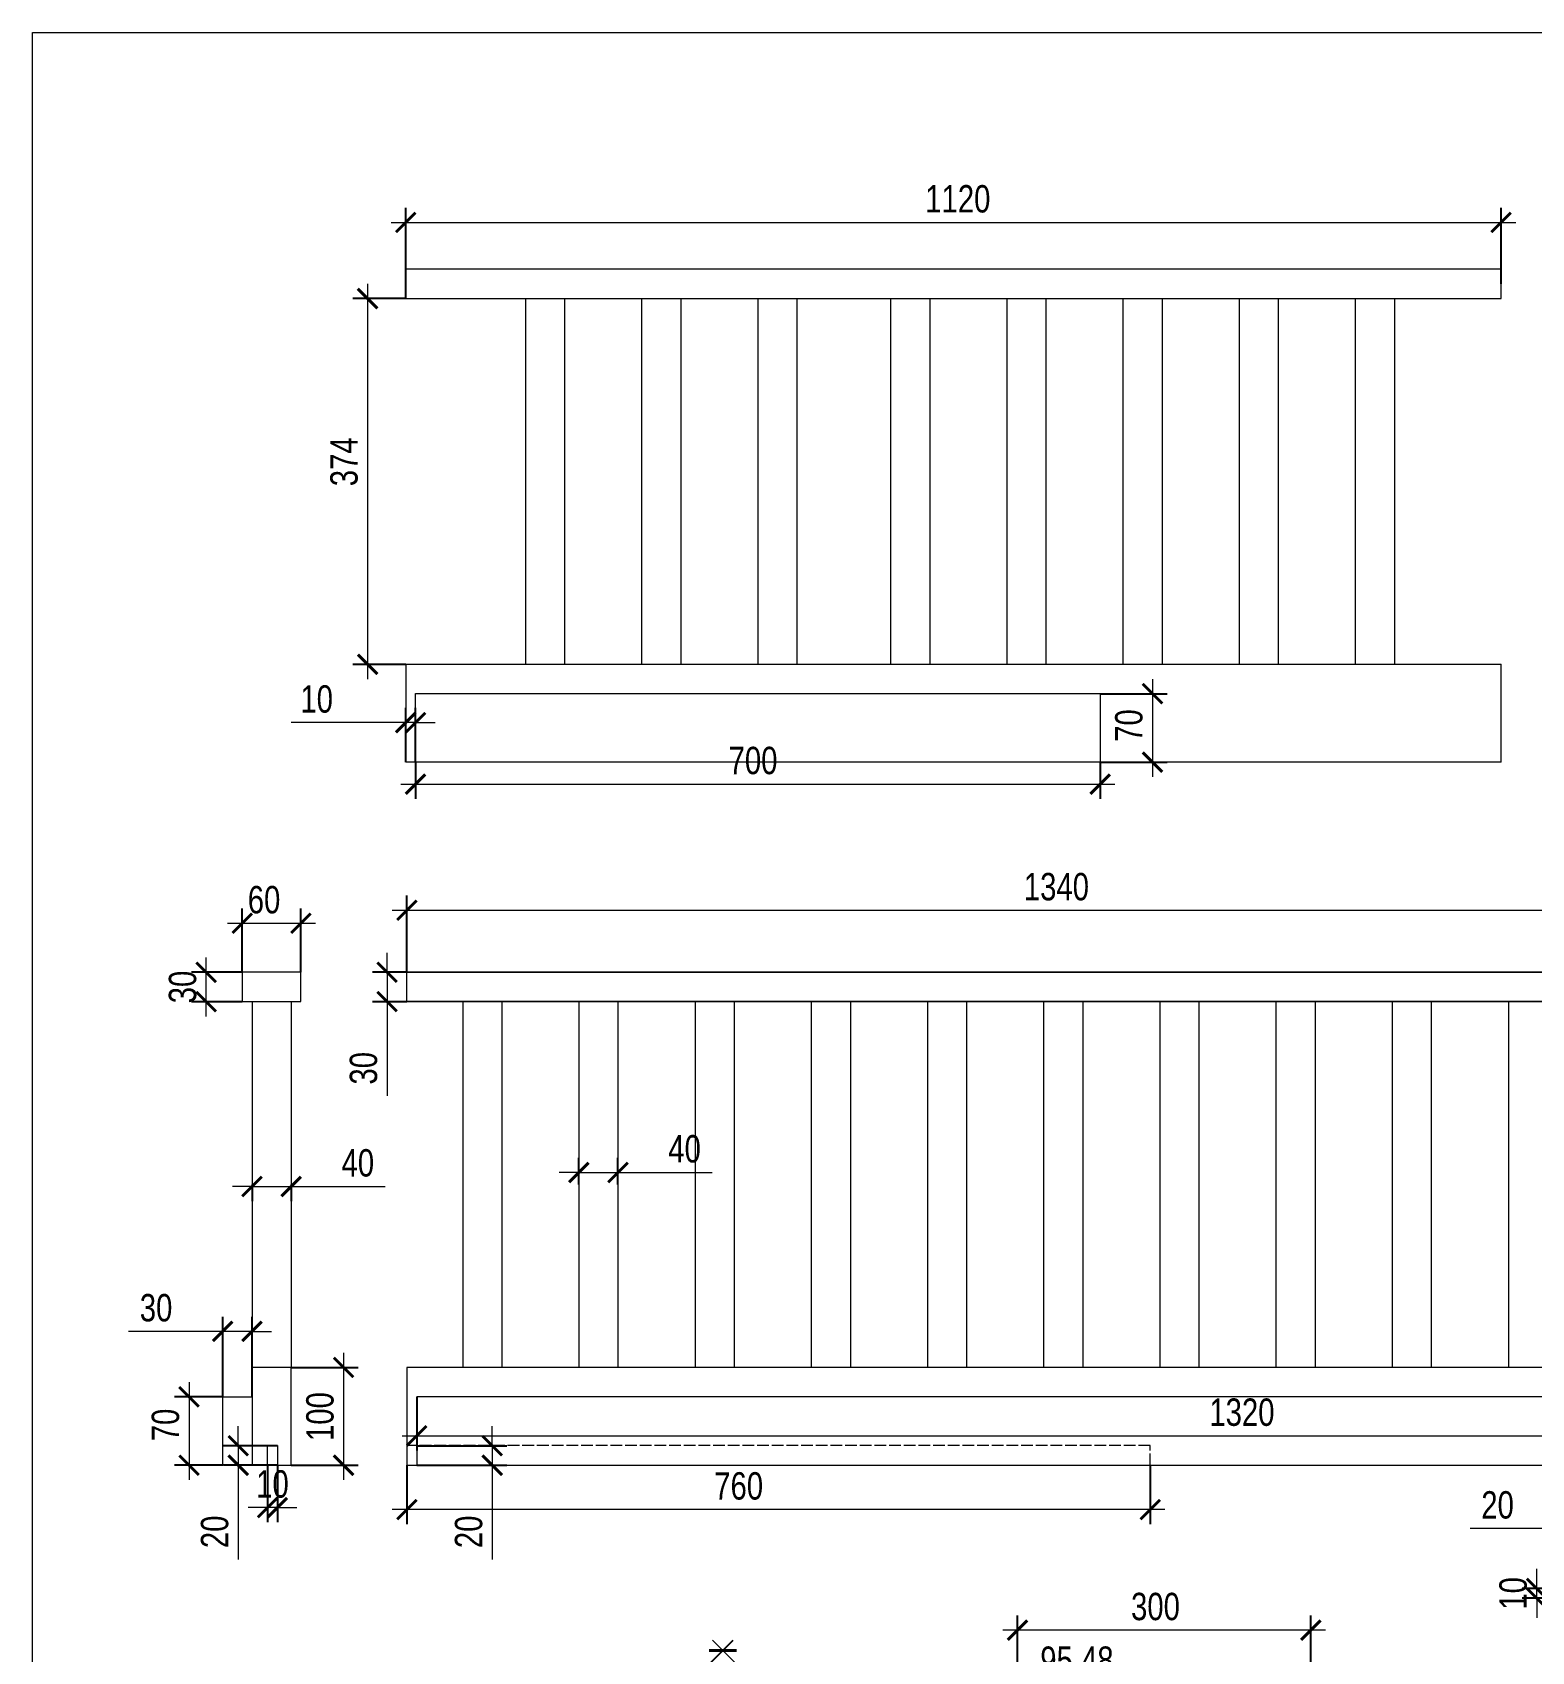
# Model space of a CAD drawing. Header units: millimetres. Extents: x -5205 to 16433, y 55921 to 73570.
# Drawn here: x -2386 to -853, y 58227 to 59883 of the extents above; entities that cross this region are included whole.
import ezdxf

# ---------------------------------------------------------------- set-up
doc = ezdxf.new("R2010")
doc.units = ezdxf.units.MM
doc.linetypes.add('ACAD_ISO02W100', pattern=[15, 12, -3])
for name, color, linetype, lineweight in [('Невидимый контур', 141, 'ACAD_ISO02W100', 15), ('Размеры', 7, 'Continuous', 15), ('Размеры @ 10', 7, 'Continuous', 15)]:
    doc.layers.add(name, color=color, linetype=linetype, lineweight=lineweight)
doc.styles.add('SFGOST', font='sfGOSTb.shx', dxfattribs={"width": 0.8})
doc.dimstyles.new('ALEX', dxfattribs={"dimtxt": 2.8, "dimasz": 2, "dimexe": 1.5, "dimexo": 0, "dimgap": 1, "dimtad": 1, "dimrnd": 0.001, "dimdsep": 46, "dimtxsty": 'SFGOST', "dimblk": 'ARCHTICK', "dimcen": 0, "dimdle": 1.5, "dimclrd": 1, "dimclre": 1, "dimadec": 4, "dimazin": 0, "dimtfac": 1, "dimtmove": 0, "dimatfit": 0, "dimfxl": 1, "dimtvp": 1.75, "dimtolj": 1, "dimlwd": -1, "dimarcsym": 2})

# ---------------------------------------------------------------- blocks, each defined once
blk = doc.blocks.new('_ArchTick')
at = {"color": 0, "linetype": 'ByBlock', "const_width": 0.15}
blk.add_lwpolyline([(-0.5, -0.5), (0.5, 0.5)], dxfattribs=at)
blk = doc.blocks.new('*D467')
at = {"layer": 'Defpoints', "color": 0}
for p in [(-847.6, 58291.5), (-819.5, 58291.5), (-819.5, 58281.5)]:
    blk.add_point(p, dxfattribs=at)
at = {"layer": 'Размеры', "color": 1}
for p, q in [((-847.6, 58291.5), (-847.6, 58311.5)), ((-847.6, 58281.5), (-847.6, 58291.5)), ((-847.6, 58281.5), (-847.6, 58261.5))]:
    blk.add_line(p, q, dxfattribs=at)
at = {"layer": 'Размеры', "color": 1, "lineweight": -2}
for p, q in [((-819.5, 58291.5), (-862.6, 58291.5)), ((-819.5, 58281.5), (-862.6, 58281.5))]:
    blk.add_line(p, q, dxfattribs=at)
at = {"layer": 'Размеры', "color": 1, "xscale": 20, "yscale": 20, "zscale": 20}
for p, rotation in [((-847.6, 58291.5), 270), ((-847.6, 58281.5), 90)]:
    blk.add_blockref('_ArchTick', p, dxfattribs=dict(at, rotation=rotation))
at = {"layer": 'Размеры', "color": 0, "insert": (-871.6, 58286.5), "char_height": 28, "attachment_point": 5, "rotation": 90, "style": 'SFGOST'}
blk.add_mtext('\\A1;10', dxfattribs=at)
blk = doc.blocks.new('*D469')
at = {"layer": 'Defpoints', "color": 0}
for p in [(-799.5, 58352.8), (-819.5, 58291.5), (-799.5, 58291.5)]:
    blk.add_point(p, dxfattribs=at)
at = {"layer": 'Размеры', "color": 1, "lineweight": -2}
for p, q in [((-819.5, 58291.5), (-819.5, 58367.8)), ((-799.5, 58291.5), (-799.5, 58367.8))]:
    blk.add_line(p, q, dxfattribs=at)
at = {"layer": 'Размеры', "color": 1}
for p, q in [((-819.5, 58352.8), (-915.7, 58352.8)), ((-799.5, 58352.8), (-819.5, 58352.8)), ((-799.5, 58352.8), (-779.5, 58352.8))]:
    blk.add_line(p, q, dxfattribs=at)
at = {"layer": 'Размеры', "color": 1, "xscale": 20, "yscale": 20, "zscale": 20}
blk.add_blockref('_ArchTick', (-819.5, 58352.8), dxfattribs=at)
at = {"layer": 'Размеры', "color": 1, "xscale": 20, "yscale": 20, "zscale": 20, "rotation": 180}
blk.add_blockref('_ArchTick', (-799.5, 58352.8), dxfattribs=at)
at = {"layer": 'Размеры', "color": 0, "insert": (-887.6, 58376.8), "char_height": 28, "attachment_point": 5, "style": 'SFGOST'}
blk.add_mtext('\\A1;20', dxfattribs=at)
blk = doc.blocks.new('*D564')
at = {"layer": 'Defpoints', "color": 0}
for p in [(-1283, 58194), (-1378.5, 58155.4), (-1283, 58155.4)]:
    blk.add_point(p, dxfattribs=at)
at = {"layer": 'Размеры', "color": 1}
blk.add_line((-1393.5, 58194), (-1268, 58194), dxfattribs=at)
at = {"layer": 'Размеры', "color": 1, "lineweight": -2}
for p, q in [((-1378.5, 58155.4), (-1378.5, 58209)), ((-1283, 58155.4), (-1283, 58209))]:
    blk.add_line(p, q, dxfattribs=at)
at = {"layer": 'Размеры', "color": 1, "xscale": 20, "yscale": 20, "zscale": 20, "rotation": 180}
blk.add_blockref('_ArchTick', (-1378.5, 58194), dxfattribs=at)
at = {"layer": 'Размеры', "color": 1, "xscale": 20, "yscale": 20, "zscale": 20}
blk.add_blockref('_ArchTick', (-1283, 58194), dxfattribs=at)
at = {"layer": 'Размеры', "color": 0, "insert": (-1317.7, 58218), "char_height": 28, "attachment_point": 5, "style": 'SFGOST'}
blk.add_mtext('\\A1;95.48', dxfattribs=at)
blk = doc.blocks.new('*D567')
at = {"layer": 'Defpoints', "color": 0}
for p in [(-1378.5, 58248.9), (-1378.5, 58155.4), (-1078.5, 57855.4)]:
    blk.add_point(p, dxfattribs=at)
at = {"layer": 'Размеры', "color": 1, "lineweight": -2}
for p, q in [((-1378.5, 58155.4), (-1378.5, 58263.9)), ((-1078.5, 57855.4), (-1078.5, 58263.9))]:
    blk.add_line(p, q, dxfattribs=at)
at = {"layer": 'Размеры', "color": 1}
blk.add_line((-1063.5, 58248.9), (-1393.5, 58248.9), dxfattribs=at)
at = {"layer": 'Размеры', "color": 1, "xscale": 20, "yscale": 20, "zscale": 20, "rotation": 180}
blk.add_blockref('_ArchTick', (-1378.5, 58248.9), dxfattribs=at)
at = {"layer": 'Размеры', "color": 1, "xscale": 20, "yscale": 20, "zscale": 20}
blk.add_blockref('_ArchTick', (-1078.5, 58248.9), dxfattribs=at)
at = {"layer": 'Размеры', "color": 0, "insert": (-1237.4, 58272.9), "char_height": 28, "attachment_point": 5, "style": 'SFGOST'}
blk.add_mtext('\\A1;300', dxfattribs=at)
blk = doc.blocks.new('*D573')
at = {"layer": 'Defpoints', "color": 0}
for p in [(-1679.9, 58228.2), (-1752.7, 58155.4), (-1452.7, 57855.4)]:
    blk.add_point(p, dxfattribs=at)
at = {"layer": 'Размеры', "color": 1, "lineweight": -2}
for p, q in [((-1752.7, 58155.4), (-1669.3, 58238.8)), ((-1452.7, 57855.4), (-1369.3, 57938.8))]:
    blk.add_line(p, q, dxfattribs=at)
at = {"layer": 'Размеры', "color": 1}
blk.add_line((-1369.3, 57917.6), (-1690.5, 58238.8), dxfattribs=at)
at = {"layer": 'Размеры', "color": 1, "xscale": 20, "yscale": 20, "zscale": 20}
for p, rotation in [((-1679.9, 58228.2), 134.9999999999998), ((-1379.9, 57928.2), 314.9999999999999)]:
    blk.add_blockref('_ArchTick', p, dxfattribs=dict(at, rotation=rotation))
at = {"layer": 'Размеры', "color": 0, "insert": (-1506.7, 58089), "char_height": 28, "attachment_point": 5, "rotation": 315, "style": 'SFGOST'}
blk.add_mtext('\\A1;424.26', dxfattribs=at)
blk = doc.blocks.new('*D594')
at = {"layer": 'Defpoints', "color": 0}
for p in [(-662.8, 58984.9), (-2002.8, 58921.5), (-662.8, 58921.5)]:
    blk.add_point(p, dxfattribs=at)
at = {"layer": 'Размеры', "color": 1, "lineweight": -2}
for p, q in [((-2002.8, 58921.5), (-2002.8, 58999.9)), ((-662.8, 58921.5), (-662.8, 58999.9))]:
    blk.add_line(p, q, dxfattribs=at)
at = {"layer": 'Размеры', "color": 1}
blk.add_line((-2017.8, 58984.9), (-647.8, 58984.9), dxfattribs=at)
at = {"layer": 'Размеры', "color": 1, "xscale": 20, "yscale": 20, "zscale": 20, "rotation": 180}
blk.add_blockref('_ArchTick', (-2002.8, 58984.9), dxfattribs=at)
at = {"layer": 'Размеры', "color": 1, "xscale": 20, "yscale": 20, "zscale": 20}
blk.add_blockref('_ArchTick', (-662.8, 58984.9), dxfattribs=at)
at = {"layer": 'Размеры', "color": 0, "insert": (-1338.7, 59008.9), "char_height": 28, "attachment_point": 5, "style": 'SFGOST'}
blk.add_mtext('\\A1;1340', dxfattribs=at)
blk = doc.blocks.new('*D595')
at = {"layer": 'Defpoints', "color": 0}
for p in [(-1992.8, 58487.5), (-672.8, 58487.5), (-672.8, 58447.6)]:
    blk.add_point(p, dxfattribs=at)
at = {"layer": 'Размеры', "color": 1, "lineweight": -2}
for p, q in [((-1992.8, 58487.5), (-1992.8, 58432.6)), ((-672.8, 58487.5), (-672.8, 58432.6))]:
    blk.add_line(p, q, dxfattribs=at)
at = {"layer": 'Размеры', "color": 1}
blk.add_line((-2007.8, 58447.6), (-657.8, 58447.6), dxfattribs=at)
at = {"layer": 'Размеры', "color": 1, "xscale": 20, "yscale": 20, "zscale": 20, "rotation": 180}
blk.add_blockref('_ArchTick', (-1992.8, 58447.6), dxfattribs=at)
at = {"layer": 'Размеры', "color": 1, "xscale": 20, "yscale": 20, "zscale": 20}
blk.add_blockref('_ArchTick', (-672.8, 58447.6), dxfattribs=at)
at = {"layer": 'Размеры', "color": 0, "insert": (-1149, 58471.6), "char_height": 28, "attachment_point": 5, "style": 'SFGOST'}
blk.add_mtext('\\A1;1320', dxfattribs=at)
blk = doc.blocks.new('*D596')
at = {"layer": 'Defpoints', "color": 0}
for p in [(-2002.8, 58417.5), (-1242.8, 58417.5), (-2002.8, 58372.2)]:
    blk.add_point(p, dxfattribs=at)
at = {"layer": 'Размеры', "color": 1, "lineweight": -2}
for p, q in [((-2002.8, 58417.5), (-2002.8, 58357.2)), ((-1242.8, 58417.5), (-1242.8, 58357.2))]:
    blk.add_line(p, q, dxfattribs=at)
at = {"layer": 'Размеры', "color": 1}
blk.add_line((-1227.8, 58372.2), (-2017.8, 58372.2), dxfattribs=at)
at = {"layer": 'Размеры', "color": 1, "xscale": 20, "yscale": 20, "zscale": 20, "rotation": 180}
blk.add_blockref('_ArchTick', (-2002.8, 58372.2), dxfattribs=at)
at = {"layer": 'Размеры', "color": 1, "xscale": 20, "yscale": 20, "zscale": 20}
blk.add_blockref('_ArchTick', (-1242.8, 58372.2), dxfattribs=at)
at = {"layer": 'Размеры', "color": 0, "insert": (-1663.6, 58396.2), "char_height": 28, "attachment_point": 5, "style": 'SFGOST'}
blk.add_mtext('\\A1;760', dxfattribs=at)
blk = doc.blocks.new('*D599')
at = {"layer": 'Defpoints', "color": 0}
for p in [(-2002.8, 58921.5), (-2023.1, 58891.5), (-2002.8, 58891.5)]:
    blk.add_point(p, dxfattribs=at)
at = {"layer": 'Размеры', "color": 1}
for p, q in [((-2023.1, 58921.5), (-2023.1, 58941.5)), ((-2023.1, 58921.5), (-2023.1, 58891.5)), ((-2023.1, 58891.5), (-2023.1, 58795.3))]:
    blk.add_line(p, q, dxfattribs=at)
at = {"layer": 'Размеры', "color": 1, "lineweight": -2}
for p, q in [((-2002.8, 58921.5), (-2038.1, 58921.5)), ((-2002.8, 58891.5), (-2038.1, 58891.5))]:
    blk.add_line(p, q, dxfattribs=at)
at = {"layer": 'Размеры', "color": 1, "xscale": 20, "yscale": 20, "zscale": 20}
for p, rotation in [((-2023.1, 58921.5), 270), ((-2023.1, 58891.5), 90)]:
    blk.add_blockref('_ArchTick', p, dxfattribs=dict(at, rotation=rotation))
at = {"layer": 'Размеры', "color": 0, "insert": (-2047.1, 58823.4), "char_height": 28, "attachment_point": 5, "rotation": 90, "style": 'SFGOST'}
blk.add_mtext('\\A1;30', dxfattribs=at)
blk = doc.blocks.new('*D600')
at = {"layer": 'Defpoints', "color": 0}
for p in [(-2111.2, 58971.6), (-2171.2, 58921.5), (-2111.2, 58921.5)]:
    blk.add_point(p, dxfattribs=at)
at = {"layer": 'Размеры', "color": 1}
blk.add_line((-2186.2, 58971.6), (-2096.2, 58971.6), dxfattribs=at)
at = {"layer": 'Размеры', "color": 1, "lineweight": -2}
for p, q in [((-2171.2, 58921.5), (-2171.2, 58986.6)), ((-2111.2, 58921.5), (-2111.2, 58986.6))]:
    blk.add_line(p, q, dxfattribs=at)
at = {"layer": 'Размеры', "color": 1, "xscale": 20, "yscale": 20, "zscale": 20, "rotation": 180}
blk.add_blockref('_ArchTick', (-2171.2, 58971.6), dxfattribs=at)
at = {"layer": 'Размеры', "color": 1, "xscale": 20, "yscale": 20, "zscale": 20}
blk.add_blockref('_ArchTick', (-2111.2, 58971.6), dxfattribs=at)
at = {"layer": 'Размеры', "color": 0, "insert": (-2148.9, 58995.6), "char_height": 28, "attachment_point": 5, "style": 'SFGOST'}
blk.add_mtext('\\A1;60', dxfattribs=at)
blk = doc.blocks.new('*D601')
at = {"layer": 'Defpoints', "color": 0}
for p in [(-2208.1, 58921.5), (-2171.2, 58921.5), (-2171.2, 58891.5)]:
    blk.add_point(p, dxfattribs=at)
at = {"layer": 'Размеры', "color": 1}
blk.add_line((-2208.1, 58876.5), (-2208.1, 58936.5), dxfattribs=at)
at = {"layer": 'Размеры', "color": 1, "lineweight": -2}
for p, q in [((-2171.2, 58921.5), (-2223.1, 58921.5)), ((-2171.2, 58891.5), (-2223.1, 58891.5))]:
    blk.add_line(p, q, dxfattribs=at)
at = {"layer": 'Размеры', "color": 1, "xscale": 20, "yscale": 20, "zscale": 20}
for p, rotation in [((-2208.1, 58921.5), 90), ((-2208.1, 58891.5), 270)]:
    blk.add_blockref('_ArchTick', p, dxfattribs=dict(at, rotation=rotation))
at = {"layer": 'Размеры', "color": 0, "insert": (-2232.1, 58906.5), "char_height": 28, "attachment_point": 5, "rotation": 90, "style": 'SFGOST'}
blk.add_mtext('\\A1;30', dxfattribs=at)
blk = doc.blocks.new('*D602')
at = {"layer": 'Defpoints', "color": 0}
for p in [(-2191.2, 58487.5), (-2225.6, 58417.5), (-2191.2, 58417.5)]:
    blk.add_point(p, dxfattribs=at)
at = {"layer": 'Размеры', "color": 1}
blk.add_line((-2225.6, 58502.5), (-2225.6, 58402.5), dxfattribs=at)
at = {"layer": 'Размеры', "color": 1, "lineweight": -2}
for p, q in [((-2191.2, 58487.5), (-2240.6, 58487.5)), ((-2191.2, 58417.5), (-2240.6, 58417.5))]:
    blk.add_line(p, q, dxfattribs=at)
at = {"layer": 'Размеры', "color": 1, "xscale": 20, "yscale": 20, "zscale": 20}
for p, rotation in [((-2225.6, 58487.5), 90), ((-2225.6, 58417.5), 270)]:
    blk.add_blockref('_ArchTick', p, dxfattribs=dict(at, rotation=rotation))
at = {"layer": 'Размеры', "color": 0, "insert": (-2249.6, 58458.7), "char_height": 28, "attachment_point": 5, "rotation": 90, "style": 'SFGOST'}
blk.add_mtext('\\A1;70', dxfattribs=at)
blk = doc.blocks.new('*D603')
at = {"layer": 'Defpoints', "color": 0}
for p in [(-2121.2, 58517.5), (-2121.2, 58417.5), (-2067.6, 58417.5)]:
    blk.add_point(p, dxfattribs=at)
at = {"layer": 'Размеры', "color": 1}
blk.add_line((-2067.6, 58532.5), (-2067.6, 58402.5), dxfattribs=at)
at = {"layer": 'Размеры', "color": 1, "lineweight": -2}
for p, q in [((-2121.2, 58517.5), (-2052.6, 58517.5)), ((-2121.2, 58417.5), (-2052.6, 58417.5))]:
    blk.add_line(p, q, dxfattribs=at)
at = {"layer": 'Размеры', "color": 1, "xscale": 20, "yscale": 20, "zscale": 20}
for p, rotation in [((-2067.6, 58517.5), 90), ((-2067.6, 58417.5), 270)]:
    blk.add_blockref('_ArchTick', p, dxfattribs=dict(at, rotation=rotation))
at = {"layer": 'Размеры', "color": 0, "insert": (-2091.6, 58467.3), "char_height": 28, "attachment_point": 5, "rotation": 90, "style": 'SFGOST'}
blk.add_mtext('\\A1;100', dxfattribs=at)
blk = doc.blocks.new('*D604')
at = {"layer": 'Defpoints', "color": 0}
for p in [(-1992.8, 58437.5), (-1992.8, 58417.5), (-1915.6, 58417.5)]:
    blk.add_point(p, dxfattribs=at)
at = {"layer": 'Размеры', "color": 1}
for p, q in [((-1915.6, 58437.5), (-1915.6, 58457.5)), ((-1915.6, 58437.5), (-1915.6, 58417.5)), ((-1915.6, 58417.5), (-1915.6, 58321.3))]:
    blk.add_line(p, q, dxfattribs=at)
at = {"layer": 'Размеры', "color": 1, "lineweight": -2}
for p, q in [((-1992.8, 58437.5), (-1900.6, 58437.5)), ((-1992.8, 58417.5), (-1900.6, 58417.5))]:
    blk.add_line(p, q, dxfattribs=at)
at = {"layer": 'Размеры', "color": 1, "xscale": 20, "yscale": 20, "zscale": 20}
for p, rotation in [((-1915.6, 58437.5), 270), ((-1915.6, 58417.5), 90)]:
    blk.add_blockref('_ArchTick', p, dxfattribs=dict(at, rotation=rotation))
at = {"layer": 'Размеры', "color": 0, "insert": (-1939.6, 58349.4), "char_height": 28, "attachment_point": 5, "rotation": 90, "style": 'SFGOST'}
blk.add_mtext('\\A1;20', dxfattribs=at)
blk = doc.blocks.new('*D605')
at = {"layer": 'Defpoints', "color": 0}
for p in [(-2135.3, 58437.5), (-2175.3, 58417.5), (-2135.3, 58417.5)]:
    blk.add_point(p, dxfattribs=at)
at = {"layer": 'Размеры', "color": 1}
for p, q in [((-2175.3, 58437.5), (-2175.3, 58457.5)), ((-2175.3, 58437.5), (-2175.3, 58417.5)), ((-2175.3, 58417.5), (-2175.3, 58321.3))]:
    blk.add_line(p, q, dxfattribs=at)
at = {"layer": 'Размеры', "color": 1, "lineweight": -2}
for p, q in [((-2135.3, 58437.5), (-2190.3, 58437.5)), ((-2135.3, 58417.5), (-2190.3, 58417.5))]:
    blk.add_line(p, q, dxfattribs=at)
at = {"layer": 'Размеры', "color": 1, "xscale": 20, "yscale": 20, "zscale": 20}
for p, rotation in [((-2175.3, 58437.5), 270), ((-2175.3, 58417.5), 90)]:
    blk.add_blockref('_ArchTick', p, dxfattribs=dict(at, rotation=rotation))
at = {"layer": 'Размеры', "color": 0, "insert": (-2199.3, 58349.4), "char_height": 28, "attachment_point": 5, "rotation": 90, "style": 'SFGOST'}
blk.add_mtext('\\A1;20', dxfattribs=at)
blk = doc.blocks.new('*D606')
at = {"layer": 'Defpoints', "color": 0}
for p in [(-2145.3, 58417.5), (-2135.3, 58417.5), (-2145.3, 58374.2)]:
    blk.add_point(p, dxfattribs=at)
at = {"layer": 'Размеры', "color": 1, "lineweight": -2}
for p, q in [((-2145.3, 58417.5), (-2145.3, 58359.2)), ((-2135.3, 58417.5), (-2135.3, 58359.2))]:
    blk.add_line(p, q, dxfattribs=at)
at = {"layer": 'Размеры', "color": 1}
for p, q in [((-2145.3, 58374.2), (-2165.3, 58374.2)), ((-2135.3, 58374.2), (-2145.3, 58374.2)), ((-2135.3, 58374.2), (-2115.3, 58374.2))]:
    blk.add_line(p, q, dxfattribs=at)
at = {"layer": 'Размеры', "color": 1, "xscale": 20, "yscale": 20, "zscale": 20}
blk.add_blockref('_ArchTick', (-2145.3, 58374.2), dxfattribs=at)
at = {"layer": 'Размеры', "color": 1, "xscale": 20, "yscale": 20, "zscale": 20, "rotation": 180}
blk.add_blockref('_ArchTick', (-2135.3, 58374.2), dxfattribs=at)
at = {"layer": 'Размеры', "color": 0, "insert": (-2140.3, 58398.2), "char_height": 28, "attachment_point": 5, "style": 'SFGOST'}
blk.add_mtext('\\A1;10', dxfattribs=at)
blk = doc.blocks.new('*D607')
at = {"layer": 'Defpoints', "color": 0}
for p in [(-2161.2, 58554.4), (-2191.2, 58487.5), (-2161.2, 58487.5)]:
    blk.add_point(p, dxfattribs=at)
at = {"layer": 'Размеры', "color": 1, "lineweight": -2}
for p, q in [((-2191.2, 58487.5), (-2191.2, 58569.4)), ((-2161.2, 58487.5), (-2161.2, 58569.4))]:
    blk.add_line(p, q, dxfattribs=at)
at = {"layer": 'Размеры', "color": 1}
for p, q in [((-2191.2, 58554.4), (-2287.4, 58554.4)), ((-2161.2, 58554.4), (-2191.2, 58554.4)), ((-2161.2, 58554.4), (-2141.2, 58554.4))]:
    blk.add_line(p, q, dxfattribs=at)
at = {"layer": 'Размеры', "color": 1, "xscale": 20, "yscale": 20, "zscale": 20}
blk.add_blockref('_ArchTick', (-2191.2, 58554.4), dxfattribs=at)
at = {"layer": 'Размеры', "color": 1, "xscale": 20, "yscale": 20, "zscale": 20, "rotation": 180}
blk.add_blockref('_ArchTick', (-2161.2, 58554.4), dxfattribs=at)
at = {"layer": 'Размеры', "color": 0, "insert": (-2259.3, 58578.4), "char_height": 28, "attachment_point": 5, "style": 'SFGOST'}
blk.add_mtext('\\A1;30', dxfattribs=at)
blk = doc.blocks.new('*D608')
at = {"layer": 'Defpoints', "color": 0}
for p in [(-2161.2, 58704.5), (-2121.2, 58704.5), (-2121.2, 58702.5)]:
    blk.add_point(p, dxfattribs=at)
at = {"layer": 'Размеры', "color": 1}
for p, q in [((-2161.2, 58702.5), (-2181.2, 58702.5)), ((-2161.2, 58702.5), (-2121.2, 58702.5)), ((-2121.2, 58702.5), (-2024.9, 58702.5))]:
    blk.add_line(p, q, dxfattribs=at)
at = {"layer": 'Размеры', "color": 1, "lineweight": -2}
for p, q in [((-2161.2, 58704.5), (-2161.2, 58687.5)), ((-2121.2, 58704.5), (-2121.2, 58687.5))]:
    blk.add_line(p, q, dxfattribs=at)
at = {"layer": 'Размеры', "color": 1, "xscale": 20, "yscale": 20, "zscale": 20}
blk.add_blockref('_ArchTick', (-2161.2, 58702.5), dxfattribs=at)
at = {"layer": 'Размеры', "color": 1, "xscale": 20, "yscale": 20, "zscale": 20, "rotation": 180}
blk.add_blockref('_ArchTick', (-2121.2, 58702.5), dxfattribs=at)
at = {"layer": 'Размеры', "color": 0, "insert": (-2053, 58726.5), "char_height": 28, "attachment_point": 5, "style": 'SFGOST'}
blk.add_mtext('\\A1;40', dxfattribs=at)
blk = doc.blocks.new('*D609')
at = {"layer": 'Defpoints', "color": 0}
for p in [(-1787, 58716.9), (-1827, 58704.5), (-1787, 58704.5)]:
    blk.add_point(p, dxfattribs=at)
at = {"layer": 'Размеры', "color": 1, "lineweight": -2}
for p, q in [((-1827, 58704.5), (-1827, 58731.9)), ((-1787, 58704.5), (-1787, 58731.9))]:
    blk.add_line(p, q, dxfattribs=at)
at = {"layer": 'Размеры', "color": 1}
for p, q in [((-1827, 58716.9), (-1847, 58716.9)), ((-1827, 58716.9), (-1787, 58716.9)), ((-1787, 58716.9), (-1690.7, 58716.9))]:
    blk.add_line(p, q, dxfattribs=at)
at = {"layer": 'Размеры', "color": 1, "xscale": 20, "yscale": 20, "zscale": 20}
blk.add_blockref('_ArchTick', (-1827, 58716.9), dxfattribs=at)
at = {"layer": 'Размеры', "color": 1, "xscale": 20, "yscale": 20, "zscale": 20, "rotation": 180}
blk.add_blockref('_ArchTick', (-1787, 58716.9), dxfattribs=at)
at = {"layer": 'Размеры', "color": 0, "insert": (-1718.9, 58740.9), "char_height": 28, "attachment_point": 5, "style": 'SFGOST'}
blk.add_mtext('\\A1;40', dxfattribs=at)
blk = doc.blocks.new('*D621')
at = {"layer": 'Defpoints', "color": 0}
for p in [(-1994, 59136.4), (-1294, 59136.4), (-1294, 59113.9)]:
    blk.add_point(p, dxfattribs=at)
at = {"layer": 'Размеры', "color": 1, "lineweight": -2}
for p, q in [((-1994, 59136.4), (-1994, 59098.9)), ((-1294, 59136.4), (-1294, 59098.9))]:
    blk.add_line(p, q, dxfattribs=at)
at = {"layer": 'Размеры', "color": 1}
blk.add_line((-2009, 59113.9), (-1279, 59113.9), dxfattribs=at)
at = {"layer": 'Размеры', "color": 1, "xscale": 20, "yscale": 20, "zscale": 20, "rotation": 180}
blk.add_blockref('_ArchTick', (-1994, 59113.9), dxfattribs=at)
at = {"layer": 'Размеры', "color": 1, "xscale": 20, "yscale": 20, "zscale": 20}
blk.add_blockref('_ArchTick', (-1294, 59113.9), dxfattribs=at)
at = {"layer": 'Размеры', "color": 0, "insert": (-1648.9, 59137.9), "char_height": 28, "attachment_point": 5, "style": 'SFGOST'}
blk.add_mtext('\\A1;700', dxfattribs=at)
blk = doc.blocks.new('*D622')
at = {"layer": 'Defpoints', "color": 0}
for p in [(-1994, 59176.8), (-2004, 59136.4), (-1994, 59136.4)]:
    blk.add_point(p, dxfattribs=at)
at = {"layer": 'Размеры', "color": 1, "lineweight": -2}
for p, q in [((-2004, 59136.4), (-2004, 59191.8)), ((-1994, 59136.4), (-1994, 59191.8))]:
    blk.add_line(p, q, dxfattribs=at)
at = {"layer": 'Размеры', "color": 1}
for p, q in [((-2004, 59176.8), (-2121.1, 59176.8)), ((-1994, 59176.8), (-2004, 59176.8)), ((-1994, 59176.8), (-1974, 59176.8))]:
    blk.add_line(p, q, dxfattribs=at)
at = {"layer": 'Размеры', "color": 1, "xscale": 20, "yscale": 20, "zscale": 20}
blk.add_blockref('_ArchTick', (-2004, 59176.8), dxfattribs=at)
at = {"layer": 'Размеры', "color": 1, "xscale": 20, "yscale": 20, "zscale": 20, "rotation": 180}
blk.add_blockref('_ArchTick', (-1994, 59176.8), dxfattribs=at)
at = {"layer": 'Размеры', "color": 0, "insert": (-2095.1, 59200.8), "char_height": 28, "attachment_point": 5, "style": 'SFGOST'}
blk.add_mtext('\\A1;10', dxfattribs=at)
blk = doc.blocks.new('*D623')
at = {"layer": 'Defpoints', "color": 0}
for p in [(-884, 59688.2), (-884, 59625.4), (-2004, 59610.4)]:
    blk.add_point(p, dxfattribs=at)
at = {"layer": 'Размеры', "color": 1, "lineweight": -2}
for p, q in [((-2004, 59610.4), (-2004, 59703.2)), ((-884, 59625.4), (-884, 59703.2))]:
    blk.add_line(p, q, dxfattribs=at)
at = {"layer": 'Размеры', "color": 1}
blk.add_line((-2019, 59688.2), (-869, 59688.2), dxfattribs=at)
at = {"layer": 'Размеры', "color": 1, "xscale": 20, "yscale": 20, "zscale": 20, "rotation": 180}
blk.add_blockref('_ArchTick', (-2004, 59688.2), dxfattribs=at)
at = {"layer": 'Размеры', "color": 1, "xscale": 20, "yscale": 20, "zscale": 20}
blk.add_blockref('_ArchTick', (-884, 59688.2), dxfattribs=at)
at = {"layer": 'Размеры', "color": 0, "insert": (-1439.5, 59712.2), "char_height": 28, "attachment_point": 5, "style": 'SFGOST'}
blk.add_mtext('\\A1;1120', dxfattribs=at)
blk = doc.blocks.new('*D624')
at = {"layer": 'Defpoints', "color": 0}
for p in [(-1294, 59206.4), (-1294, 59136.4), (-1240.5, 59136.4)]:
    blk.add_point(p, dxfattribs=at)
at = {"layer": 'Размеры', "color": 1}
blk.add_line((-1240.5, 59221.4), (-1240.5, 59121.4), dxfattribs=at)
at = {"layer": 'Размеры', "color": 1, "lineweight": -2}
for p, q in [((-1294, 59206.4), (-1225.5, 59206.4)), ((-1294, 59136.4), (-1225.5, 59136.4))]:
    blk.add_line(p, q, dxfattribs=at)
at = {"layer": 'Размеры', "color": 1, "xscale": 20, "yscale": 20, "zscale": 20}
for p, rotation in [((-1240.5, 59206.4), 90), ((-1240.5, 59136.4), 270)]:
    blk.add_blockref('_ArchTick', p, dxfattribs=dict(at, rotation=rotation))
at = {"layer": 'Размеры', "color": 0, "insert": (-1264.5, 59173.8), "char_height": 28, "attachment_point": 5, "rotation": 90, "style": 'SFGOST'}
blk.add_mtext('\\A1;70', dxfattribs=at)
blk = doc.blocks.new('*D625')
at = {"layer": 'Defpoints', "color": 0}
for p in [(-2004, 59610.4), (-2043, 59236.4), (-2004, 59236.4)]:
    blk.add_point(p, dxfattribs=at)
at = {"layer": 'Размеры', "color": 1}
blk.add_line((-2043, 59625.4), (-2043, 59221.4), dxfattribs=at)
at = {"layer": 'Размеры', "color": 1, "lineweight": -2}
for p, q in [((-2004, 59610.4), (-2058, 59610.4)), ((-2004, 59236.4), (-2058, 59236.4))]:
    blk.add_line(p, q, dxfattribs=at)
at = {"layer": 'Размеры', "color": 1, "xscale": 20, "yscale": 20, "zscale": 20}
for p, rotation in [((-2043, 59610.4), 90), ((-2043, 59236.4), 270)]:
    blk.add_blockref('_ArchTick', p, dxfattribs=dict(at, rotation=rotation))
at = {"layer": 'Размеры', "color": 0, "insert": (-2067, 59443.5), "char_height": 28, "attachment_point": 5, "rotation": 90, "style": 'SFGOST'}
blk.add_mtext('\\A1;374', dxfattribs=at)

msp = doc.modelspace()

# ---------------------------------------------------------------- linework, layer by layer
at = {"layer": 'Невидимый контур'}
msp.add_lwpolyline([(-1242.806, 58417.547), (-1242.806, 58437.547), (-2002.806, 58437.547)], dxfattribs=at)
at = {"layer": 'Размеры'}
for p, q in [((-1881.615, 59610.429), (-1881.615, 59236.429)), ((-1841.615, 59610.429), (-1841.615, 59236.429)), ((-1762.814, 59610.429), (-1762.814, 59236.429)), ((-1722.814, 59610.429), (-1722.814, 59236.429)), ((-1644.013, 59610.429), (-1644.013, 59236.429)), ((-1604.013, 59610.429), (-1604.013, 59236.429)), ((-1508.295, 59610.429), (-1508.295, 59236.429)), ((-1468.295, 59610.429), (-1468.295, 59236.429)), ((-1389.494, 59610.429), (-1389.494, 59236.429)), ((-1349.494, 59610.429), (-1349.494, 59236.429)), ((-1270.693, 59610.429), (-1270.693, 59236.429)), ((-1230.693, 59610.429), (-1230.693, 59236.429)), ((-1151.892, 59610.429), (-1151.892, 59236.429)), ((-1111.892, 59610.429), (-1111.892, 59236.429)), ((-1033.091, 59610.429), (-1033.091, 59236.429)), ((-993.091, 59610.429), (-993.091, 59236.429)), ((-2004.013, 59236.429), (-884.013, 59236.429)), ((-2004.013, 59236.429), (-2004.013, 59136.429)), ((-884.013, 59136.429), (-884.013, 59236.429)), ((-884.013, 59136.429), (-2004.013, 59136.429)), ((-884.013, 59136.429), (-1684.013, 59136.429)), ((-662.806, 58921.547), (-2002.806, 58921.547)), ((-2161.18, 58891.547), (-2161.18, 58517.547)), ((-2121.18, 58891.547), (-2121.18, 58517.547)), ((-1945.795, 58891.547), (-1945.795, 58517.547)), ((-1905.795, 58891.547), (-1905.795, 58517.547)), ((-1826.994, 58891.547), (-1826.994, 58517.547)), ((-1786.994, 58891.547), (-1786.994, 58517.547)), ((-1708.193, 58891.547), (-1708.193, 58517.547)), ((-1668.193, 58891.547), (-1668.193, 58517.547)), ((-1589.392, 58891.547), (-1589.392, 58517.547)), ((-1549.392, 58891.547), (-1549.392, 58517.547)), ((-1470.591, 58891.547), (-1470.591, 58517.547)), ((-1430.591, 58891.547), (-1430.591, 58517.547)), ((-1351.79, 58891.547), (-1351.79, 58517.547)), ((-1311.79, 58891.547), (-1311.79, 58517.547)), ((-1232.989, 58891.547), (-1232.989, 58517.547)), ((-1192.989, 58891.547), (-1192.989, 58517.547)), ((-1114.188, 58891.547), (-1114.188, 58517.547)), ((-1074.188, 58891.547), (-1074.188, 58517.547)), ((-995.387, 58891.547), (-995.387, 58517.547)), ((-955.387, 58891.547), (-955.387, 58517.547)), ((-876.586, 58891.547), (-876.586, 58517.547)), ((-2002.806, 58417.547), (-662.806, 58417.547))]:
    msp.add_line(p, q, dxfattribs=at)
for points in [[(-2360.611, 59882.538), (2170.117, 59882.538), (2170.117, 55936.199), (-2385.782, 55936.199), (-2385.782, 59882.538), (-2360.611, 59882.538)], [(-1284.013, 59640.429), (-2004.013, 59640.429)], [(-884.013, 59640.429), (-1604.013, 59640.429)], [(-2002.806, 58891.547), (-662.806, 58891.547)], [(-2135.272, 58417.547), (-2121.18, 58417.547), (-2121.18, 58517.547), (-2161.18, 58517.547), (-2161.18, 58417.547), (-2145.272, 58417.547)], [(-2145.272, 58417.547), (-2145.272, 58437.547), (-2135.272, 58437.547), (-2135.272, 58417.547)]]:
    msp.add_lwpolyline(points, dxfattribs=at)
for points in [[(-2004.013, 59610.429), (-884.013, 59610.429), (-884.013, 59640.429), (-2004.013, 59640.429)], [(-1994.013, 59136.429), (-1994.013, 59186.429), (-1994.013, 59206.429), (-1294.013, 59206.429), (-1294.013, 59136.429), (-1994.013, 59136.429)], [(-2171.18, 58891.547), (-2111.18, 58891.547), (-2111.18, 58921.547), (-2171.18, 58921.547), (-2171.18, 58891.547)], [(-2002.806, 58891.547), (-2002.806, 58921.547), (-662.806, 58921.547), (-662.806, 58891.547)], [(-662.806, 58417.547), (-662.806, 58517.547), (-2002.806, 58517.547), (-2002.806, 58417.547)], [(-2191.18, 58417.547), (-2191.18, 58487.547), (-2161.18, 58487.547), (-2161.18, 58417.547), (-2191.18, 58417.547)], [(-672.806, 58417.547), (-672.806, 58487.547), (-1992.806, 58487.547), (-1992.806, 58417.547), (-672.806, 58417.547)]]:
    msp.add_lwpolyline(points, close=True, dxfattribs=at)

# ---------------------------------------------------------------- dimensions: what is measured, and where the dimension line sits
at = {"layer": 'Размеры @ 10'}
for base, p1, p2, picture, middle in [((-884.013, 59688.21), (-2004.013, 59610.429), (-884.013, 59625.429), '*D623', (-1439.549, 59688.21)), ((-1994.013, 59176.806), (-2004.013, 59136.429), (-1994.013, 59136.429), '*D622', (-2095.137, 59176.806)), ((-1294.013, 59113.899), (-1994.013, 59136.429), (-1294.013, 59136.429), '*D621', (-1648.93, 59113.899)), ((-662.806, 58984.936), (-2002.806, 58921.547), (-662.806, 58921.547), '*D594', (-1338.716, 58984.936)), ((-2111.18, 58971.648), (-2171.18, 58921.547), (-2111.18, 58921.547), '*D600', (-2148.875, 58971.648)), ((-1786.994, 58716.921), (-1826.994, 58704.547), (-1786.994, 58704.547), '*D609', (-1718.861, 58716.921)), ((-2121.18, 58702.536), (-2161.18, 58704.547), (-2121.18, 58704.547), '*D608', (-2053.047, 58702.536)), ((-2161.18, 58554.426), (-2191.18, 58487.547), (-2161.18, 58487.547), '*D607', (-2259.314, 58554.426)), ((-672.806, 58447.582), (-1992.806, 58487.547), (-672.806, 58487.547), '*D595', (-1149.049, 58447.582)), ((-2145.272, 58374.171), (-2135.272, 58417.547), (-2145.272, 58417.547), '*D606', (-2140.272, 58374.171)), ((-2002.806, 58372.197), (-1242.806, 58417.547), (-2002.806, 58417.547), '*D596', (-1663.614, 58372.197)), ((-799.477, 58352.771), (-819.477, 58291.505), (-799.477, 58291.505), '*D469', (-887.61, 58352.771)), ((-1378.473, 58248.881), (-1078.473, 57855.37), (-1378.473, 58155.37), '*D567', (-1237.399, 58248.881)), ((-1282.996, 58194.043), (-1378.473, 58155.37), (-1282.996, 58155.37), '*D564', (-1317.658, 58194.043))]:
    dim = msp.add_linear_dim(base=base, p1=p1, p2=p2, dimstyle='ALEX', override={"dimscale": 10, "dimtix": 0, "dimtofl": 1, "dimtmove": 0, "dimatfit": 0}, dxfattribs=at)
    dim.commit()
    dim.dimension.update_dxf_attribs({"geometry": picture, "text_midpoint": middle, "dimtype": 128})
for base, p1, p2, angle, picture, middle, dimtype in [((-2043.02, 59236.429), (-2004.013, 59610.429), (-2004.013, 59236.429), 90, '*D625', (-2043.02, 59443.534), 128), ((-1240.505, 59136.429), (-1294.013, 59206.429), (-1294.013, 59136.429), 90, '*D624', (-1240.505, 59173.767), 128), ((-2023.101, 58891.547), (-2002.806, 58921.547), (-2002.806, 58891.547), 90, '*D599', (-2023.101, 58823.414), 128), ((-2208.148, 58921.547), (-2171.18, 58891.547), (-2171.18, 58921.547), 90, '*D601', (-2208.148, 58906.547), 128), ((-2067.585, 58417.547), (-2121.18, 58517.547), (-2121.18, 58417.547), 90, '*D603', (-2067.585, 58467.292), 128), ((-2225.616, 58417.547), (-2191.18, 58487.547), (-2191.18, 58417.547), 90, '*D602', (-2225.616, 58458.707), 128), ((-2175.321, 58417.547), (-2135.272, 58437.547), (-2135.272, 58417.547), 90, '*D605', (-2175.321, 58349.414), 128), ((-1915.604, 58417.547), (-1992.806, 58437.547), (-1992.806, 58417.547), 90, '*D604', (-1915.604, 58349.414), 128), ((-847.575, 58291.505), (-819.477, 58281.505), (-819.477, 58291.505), 90, '*D467', (-847.575, 58286.505), 128), ((-1679.884, 58228.182), (-1452.696, 57855.37), (-1752.696, 58155.37), 135, '*D573', (-1523.682, 58071.98), 129)]:
    dim = msp.add_linear_dim(base=base, p1=p1, p2=p2, angle=angle, dimstyle='ALEX', override={"dimscale": 10, "dimtix": 0, "dimtofl": 1, "dimtmove": 0, "dimatfit": 0}, dxfattribs=at)
    dim.commit()
    dim.dimension.update_dxf_attribs({"geometry": picture, "text_midpoint": middle, "dimtype": dimtype})

doc.saveas('drawing.dxf')
